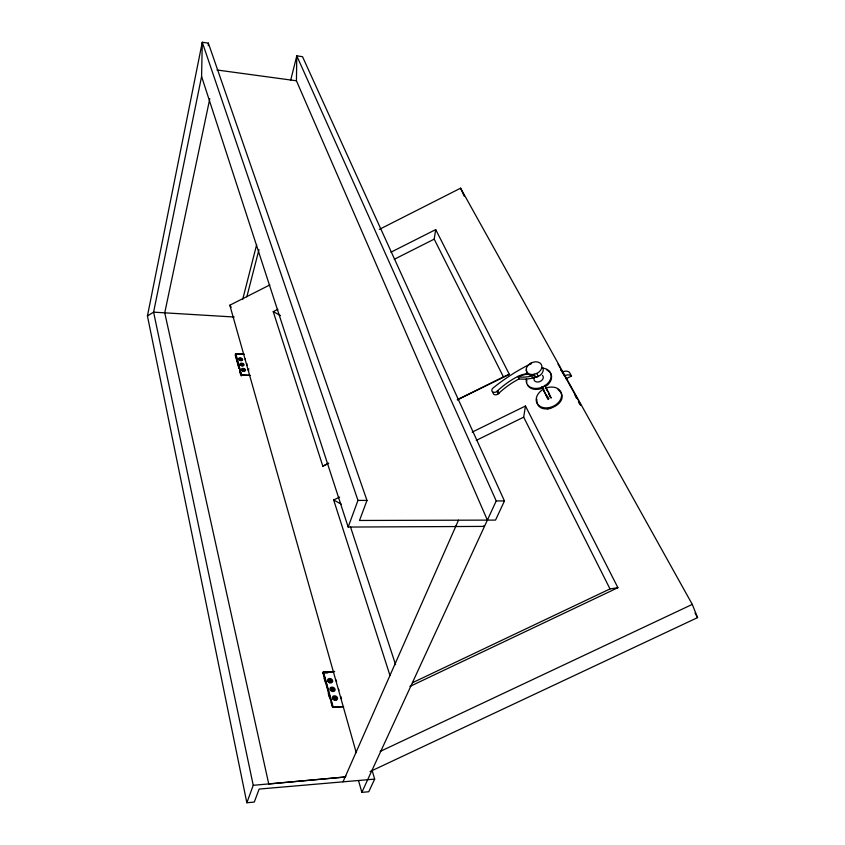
<?xml version="1.0" encoding="UTF-8"?>
<svg xmlns="http://www.w3.org/2000/svg" width="845" height="845" viewBox="0 0 845 845"><rect width="100%" height="100%" fill="white"/><g stroke="black" fill="none" stroke-linecap="round" stroke-linejoin="round"><path stroke-width="1.27" d="M487.375 520.119L296.437 80.793L296.785 55.854L302.521 56.678L504.454 500.958L495.529 520.097L359.505 520.467L366.983 500.441L208.345 43.127L202.272 42.25L147.431 315.967L246.846 802.75L254.282 802.074L259.14 789.072L374.662 779.101L372.096 770.239M246.846 802.75L253.246 785.311L153.6 312.154L201.585 76.494L202.272 42.25L357.963 500.409L348.172 527.058L484.481 526.403A11.492 7.531 25.4 0 0 483.762 525.907M208.292 45.683L208.345 43.127M536.786 399.093C536.205 420.081 574.473 402.727 558.006 389.577M435.693 229.597L509.324 374.303L503.451 376.933L434.203 239.146L435.693 229.597L390.96 252.19M525.463 406.012L617.917 587.697L610.005 588.923L523.678 417.166L525.463 406.012L472.186 432.112M209.782 98.791L164.743 312.83L268.752 783.991L345.225 776.988A9.548 7.932 29.7 0 1 345.964 776.006M290.691 80.169L296.785 55.854L496.226 500.927L361.84 792.367L368.758 791.744L374.662 779.101M242.684 299.415L256.669 244.617M246.835 296.827L258.95 249.697M239.114 359.368L240.719 359.009L241.754 360.202L240.286 360.033L239.262 358.84M239.452 359.526L240.138 360.561L240.286 360.033M239.843 358.417L239.822 359.41L239.843 358.417L240.878 358.481L240.857 359.474M240.012 360.097L240.16 359.569M240.719 359.009L240.878 358.481M241.047 360.16L241.902 359.674L241.754 360.202M241.174 360.625L241.195 359.632M241.564 359.516L241.005 358.945M240.709 364.068L241.617 364.797L240.751 365.283L240.709 364.068L242.177 364.227L243.212 365.431M240.751 365.283L240.899 364.755M242.314 364.702L242.335 363.699L241.29 363.635L241.269 364.639L240.561 364.596M241.269 364.639L241.29 363.635M241.596 365.8L241.617 364.797M242.177 364.227L242.335 363.699M242.631 365.864L242.652 364.86M243.022 364.744L242.462 364.163M242.019 369.867L243.645 369.497L244.691 370.712L242.019 369.867L242.219 370.564L242.177 369.339M242.758 368.906L242.737 369.909L242.758 368.906L243.804 368.959L243.782 369.973M241.269 375.962L241.575 374.895L235.776 353.865L244.311 354.393M243.085 370.078L243.064 371.082L244.11 371.145L244.131 370.142L244.11 371.145M243.064 371.082L243.212 370.554M243.645 369.497L243.804 368.959M243.93 369.434L244.649 369.476L244.691 370.712M322.727 673.169L323.16 672.081L334.652 671.49M333.838 671.933L323.572 672.345L323.117 673.444L325.167 680.89M328.525 681.873L328.219 680.753L329.328 680.162L329.117 679.391L330.406 679.338L330.395 680.658L331.504 680.067L330.627 680.109M328.219 680.753L329.328 680.162M330.395 680.658L330.406 679.338M329.645 681.292L329.624 682.612L329.645 681.292L328.758 681.334L328.441 680.204M330.934 681.239L330.923 682.549L330.934 681.239L331.821 681.197L331.504 680.067M330.701 681.778L331.821 681.197M330.606 689.372L331.493 689.33L331.515 687.999L332.803 687.946L332.793 689.266L333.912 688.675L333.025 688.717M331.493 689.33L331.515 687.999M331.81 690.471L330.839 688.823L331.726 688.781M332.793 689.266L332.803 687.946M333.11 690.407L334.229 689.816L333.912 688.675M334.155 697.505L333.025 698.086L333.912 698.044L333.933 696.713L335.233 696.65L335.222 697.981L336.352 697.389L335.454 697.431M333.912 698.044L333.933 696.713M333.585 698.699L333.342 699.248L334.472 698.657L333.585 698.699L333.257 697.547M335.222 697.981L335.233 696.65M336.352 697.389L336.669 698.551L335.782 698.593L335.761 699.924L334.462 699.987L334.472 698.657M335.761 699.924L335.782 698.593M335.549 699.132L336.669 698.551M343.017 781.826L458.486 520.193M253.246 785.311L345.225 776.988M531.241 362.938L531.473 363.445A165.673 130.806 -22 0 0 513.411 373.49L509.947 375.708A165.673 130.806 -22 0 0 493.438 387.718A3.454 2.514 -26.3 0 0 492.128 391.383A3.454 2.514 -26.3 0 0 496.216 391.9L500.113 388.51A70.8 53.425 -24.3 0 1 517.298 376.701L517.9 376.405A25.287 18.611 -24.9 0 1 527.882 373.522L528.114 374.029A8.186 5.936 -24.2 0 0 533.237 375.55L534.621 375.317L532.456 375.909A34.423 24.589 -24.2 0 1 518.143 376.902A25.276 18.611 -24.9 0 1 528.114 374.029M147.431 315.967L153.6 312.154L234.202 317.023M277.952 309.281L273.241 311.657L322.832 466.208L328.378 463.25M356.241 752.663L229.819 305.225L269.851 284.923M379.352 229.386L460.588 188.181L692.277 604.397L697.569 617.611L370.004 771.591M394.277 259.288L434.203 239.146M542.754 367.586A8.175 5.936 -24.1 0 1 538.223 376.469L533.385 377.926A34.36 24.589 -24.1 0 1 519.094 378.919L518.503 379.215A70.631 53.404 -24.2 0 0 501.349 391.003L497.462 394.383A3.443 2.514 -26.3 0 1 493.11 392.386M457.303 399.674L503.451 376.933M322.832 466.208L328.737 463.292M457.388 399.896L509.324 374.303M566.065 378.718L571.516 376.046L569.414 372.318A6.654 4.447 -28.3 0 0 562.284 372.075M390.031 675.63L333.669 499.997L339.595 497.092M476.253 440.372L523.678 417.166M412.487 682.718L610.005 588.923M409.931 686.425L617.917 587.697M380.187 751.427L692.277 604.397M536.839 373.427L532.772 374.536A8.196 5.936 -24.2 0 1 527.185 366.476A8.196 5.936 -24.2 0 1 539.997 362.991A8.196 5.936 -24.2 0 1 536.839 373.427L538.223 376.469L534.167 377.567A8.175 5.936 -24.1 0 1 532.202 377.472M547.233 408.874L550.708 408.357M343.323 706.769L332.888 707.423L323.16 672.081M325.283 673.043L327.839 672.916M343.63 706.547L333.152 707.096L323.572 672.345M334.694 699.449L336.004 699.385M333.701 697.262L335 697.199M331.282 688.548L332.581 688.485M330.173 679.887L328.885 679.94L329.096 680.711M329.856 682.063L331.155 682.01M357.963 500.409L366.983 500.441M496.226 500.927L504.454 500.958M249.972 375.433L241.353 375.064L235.459 353.685L243.941 354.097M241.575 374.895L250.247 375.37M241.744 365.272L242.79 365.336M216.964 69.987L296.437 80.793M273.241 311.657L280.519 315.597M333.669 499.997L341.285 504.169M229.819 305.225L231.224 307.263M558.038 364.079L560.288 368.05M578.899 401.956L578.445 401.238L578.624 401.808M561.545 370.311L577.885 399.685M562.083 371.663L564.397 375.824M560.584 369.286L560.985 370.015M579.068 402.653L579.49 403.424M695.012 613.005L697.569 617.611M548.268 392.524L551.289 398.037A8.672 5.746 -27.7 0 1 549.461 394.013L544.824 385.341A8.608 5.746 -27.8 0 0 544.835 386.545M547.687 391.446L547.148 390.39M578.498 400.783L580.673 405.061M579.152 402.431L579.733 403.551M497.758 390.675L498.994 393.157L498.318 393.844L496.997 391.404M560.689 369.318L560.964 369.867M546.968 390.02L546.662 389.365A8.608 5.746 -27.8 0 1 546.335 389.133M517.9 376.405L519.094 378.919M580.008 404.121L580.452 405.082M534.156 374.303L535.55 377.335M460.588 188.181L464.18 196.146M560.51 369.265L560.816 369.973M574.98 394.911L576.311 397.995M579.279 402.769L579.586 403.477M350.432 526.678L395.576 664.656M201.585 76.494L348.172 527.058M241.712 358.988L241.902 359.674M243.17 364.206L243.371 364.903M244.649 369.476L244.839 370.173M331.272 680.616L331.589 681.746M333.68 689.224L333.997 690.365M336.109 697.938L336.437 699.09M333.342 689.858L333.564 690.64L332.265 690.703L332.043 689.921M358.65 780.938L361.84 792.367M334.24 699.206L334.462 699.987M235.48 354.932L239.219 368.536M239.906 371.008L240.931 374.726M325.853 683.373L330.289 699.502M330.965 701.984L332.338 706.948M235.185 354.742L238.987 368.578M239.684 371.103L240.719 374.874M324.121 678.218L325.156 682.01M328.282 693.365L329.328 697.157M455.687 526.541A11.534 7.605 25 0 1 455.983 526.034M546.916 370.099A12.981 9.496 -24 0 1 546.472 385.89M542.553 388.14A12.981 9.496 -24 0 1 527.449 384.94M526.72 382.574A12.981 9.496 -24 0 1 526.826 379.986M527.882 373.522A8.196 5.936 -24.2 0 1 526.519 369.18M529.678 364.554A8.196 5.936 -24.2 0 1 531.473 363.445M542.416 375.338A4.869 3.56 -24 0 1 539.733 381.634A4.869 3.56 -24 0 1 534.019 378.518M541.634 368.124A12.992 9.496 -24 0 1 550.866 378.095A12.992 9.496 -24 0 1 536.332 388.436A12.992 9.496 -24 0 1 526.361 378.993M245.483 359.885A2.081 1.246 15.9 0 1 245.399 358.893M247.247 365.441A2.091 1.257 16 0 1 247.11 363.857M248.736 370.712A2.102 1.267 16.1 0 1 248.958 368.927M545.31 388.341A13.214 9.813 -23.7 0 1 561.407 397.065A13.214 9.813 -23.7 0 1 541.233 406.973A13.214 9.813 -23.7 0 1 543.261 389.344M549.028 398.65A1.648 1.225 -23.7 0 1 547.275 397.499M549.841 396.242A1.648 1.225 -23.7 0 1 550.327 396.685M547.296 396.696A1.658 1.225 -23.7 0 1 546.483 395.164M548.933 394.245A1.658 1.225 -23.7 0 1 549.525 394.995M543.198 388.193A8.577 5.746 -27.1 0 1 543.705 390.823L548.31 399.495A8.651 5.746 -27 0 0 546.472 395.481L541.856 386.799A8.577 5.746 -27.1 0 1 542.997 387.866M336.68 681.514A2.651 2.06 24.8 0 1 335.961 679.876M339.109 690.133A2.672 2.081 25.3 0 1 338.465 689.045M341.581 698.847A2.693 2.102 25.8 0 1 341.179 698.319M340.926 697.748A2.693 2.102 25.8 0 1 340.947 696.618M565.041 375.518A6.675 4.447 -28.3 0 1 571.516 376.046M240.487 365.051A2.091 1.257 15.8 0 0 243.962 365.251A2.091 1.257 15.8 0 0 241.659 363.149A2.091 1.257 15.8 0 0 240.487 365.051M241.945 370.332A2.102 1.267 15.8 0 0 245.441 370.532A2.102 1.267 15.8 0 0 243.128 368.409A2.102 1.267 15.8 0 0 241.945 370.332M239.029 359.812A2.091 1.246 15.7 0 0 242.504 360.023A2.091 1.246 15.7 0 0 240.212 357.931A2.091 1.246 15.7 0 0 239.029 359.812M330.268 690.016A2.683 2.091 24.8 0 0 334.747 690.798A2.683 2.091 24.8 0 0 332.581 687.165A2.683 2.091 24.8 0 0 330.268 690.016M332.687 698.752A2.693 2.123 25.3 0 0 337.187 699.533A2.693 2.123 25.3 0 0 335.011 695.857A2.693 2.123 25.3 0 0 332.687 698.752M327.881 681.376A2.662 2.07 24.3 0 0 332.328 682.168A2.662 2.07 24.3 0 0 330.184 678.567A2.662 2.07 24.3 0 0 327.881 681.376"/></g></svg>
